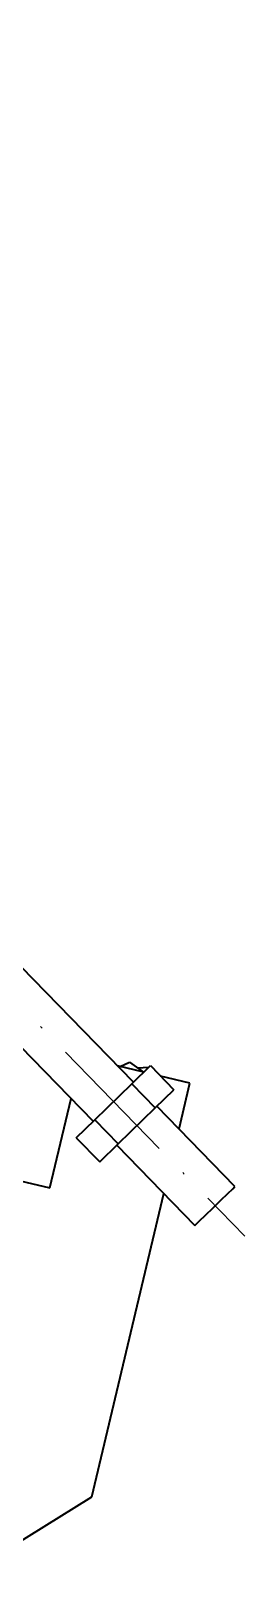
# Model space of a CAD drawing. Header units: millimetres. Extents: x -535 to 3636, y 24 to 870.
# Drawn here: x 1461.8 to 1471.3, y 194.7 to 263.9 of the extents above; entities that cross this region are included whole.
import ezdxf

# ---------------------------------------------------------------- set-up
doc = ezdxf.new("R2010")
doc.units = ezdxf.units.MM
doc.linetypes.add('ACAD_ISO10W100', pattern=[18, 12, -3, 0, -3])

msp = doc.modelspace()

# ---------------------------------------------------------------- linework, layer by layer
at = {"color": 5, "linetype": 'ACAD_ISO10W100', "lineweight": 15, "ltscale": 0.5}
msp.add_line((1418.8881, 263.8833), (1471.349, 210.0296), dxfattribs=at)
at = {"color": 7, "linetype": 'Continuous', "lineweight": 40}
for p, q in [((1466.3675, 216.9137), (1457.4323, 226.0904)), ((1455.6412, 224.3464), (1464.5763, 215.1697)), ((1466.8283, 217.3624), (1465.6619, 217.6383)), ((1465.774, 217.6118), (1466.1849, 217.8059)), ((1466.1849, 217.8059), (1466.8233, 217.3636)), ((1466.2992, 216.8472), (1467.1265, 217.6527)), ((1467.0368, 217.5654), (1466.5696, 217.5394)), ((1467.1265, 217.6527), (1468.1729, 216.578)), ((1464.6445, 215.2361), (1466.2992, 216.8472)), ((1466.2992, 216.8472), (1467.3456, 215.7725)), ((1468.8883, 216.8751), (1467.583, 217.1839)), ((1468.4029, 214.8232), (1468.8883, 216.8751)), ((1462.6414, 212.1872), (1463.5872, 216.1855)), ((1467.3456, 215.7725), (1468.1729, 216.578)), ((1448.0443, 215.6401), (1462.6414, 212.1872)), ((1465.691, 214.1614), (1467.3456, 215.7725)), ((1470.9019, 212.2566), (1467.4139, 215.839)), ((1463.8172, 214.4306), (1464.6445, 215.2361)), ((1464.6445, 215.2361), (1465.691, 214.1614)), ((1463.8172, 214.4306), (1464.8636, 213.3559)), ((1464.8636, 213.3559), (1465.691, 214.1614)), ((1465.6227, 214.0949), (1469.1107, 210.5126)), ((1464.5147, 198.3854), (1467.7209, 211.94)), ((1458.498, 194.6706), (1464.5147, 198.3854))]:
    msp.add_line(p, q, dxfattribs=at)
at = {"color": 7, "linetype": 'Continuous', "lineweight": 40, "flags": 128}
msp.add_lwpolyline([(1469.1107, 210.5126), (1469.1512, 210.552), (1469.3183, 210.7146), (1469.59, 210.9792), (1469.9252, 211.3055), (1470.2726, 211.6439), (1470.5796, 211.9428), (1470.7993, 212.1566), (1470.8982, 212.253), (1470.9019, 212.2566)], dxfattribs=at)

doc.saveas('drawing.dxf')
